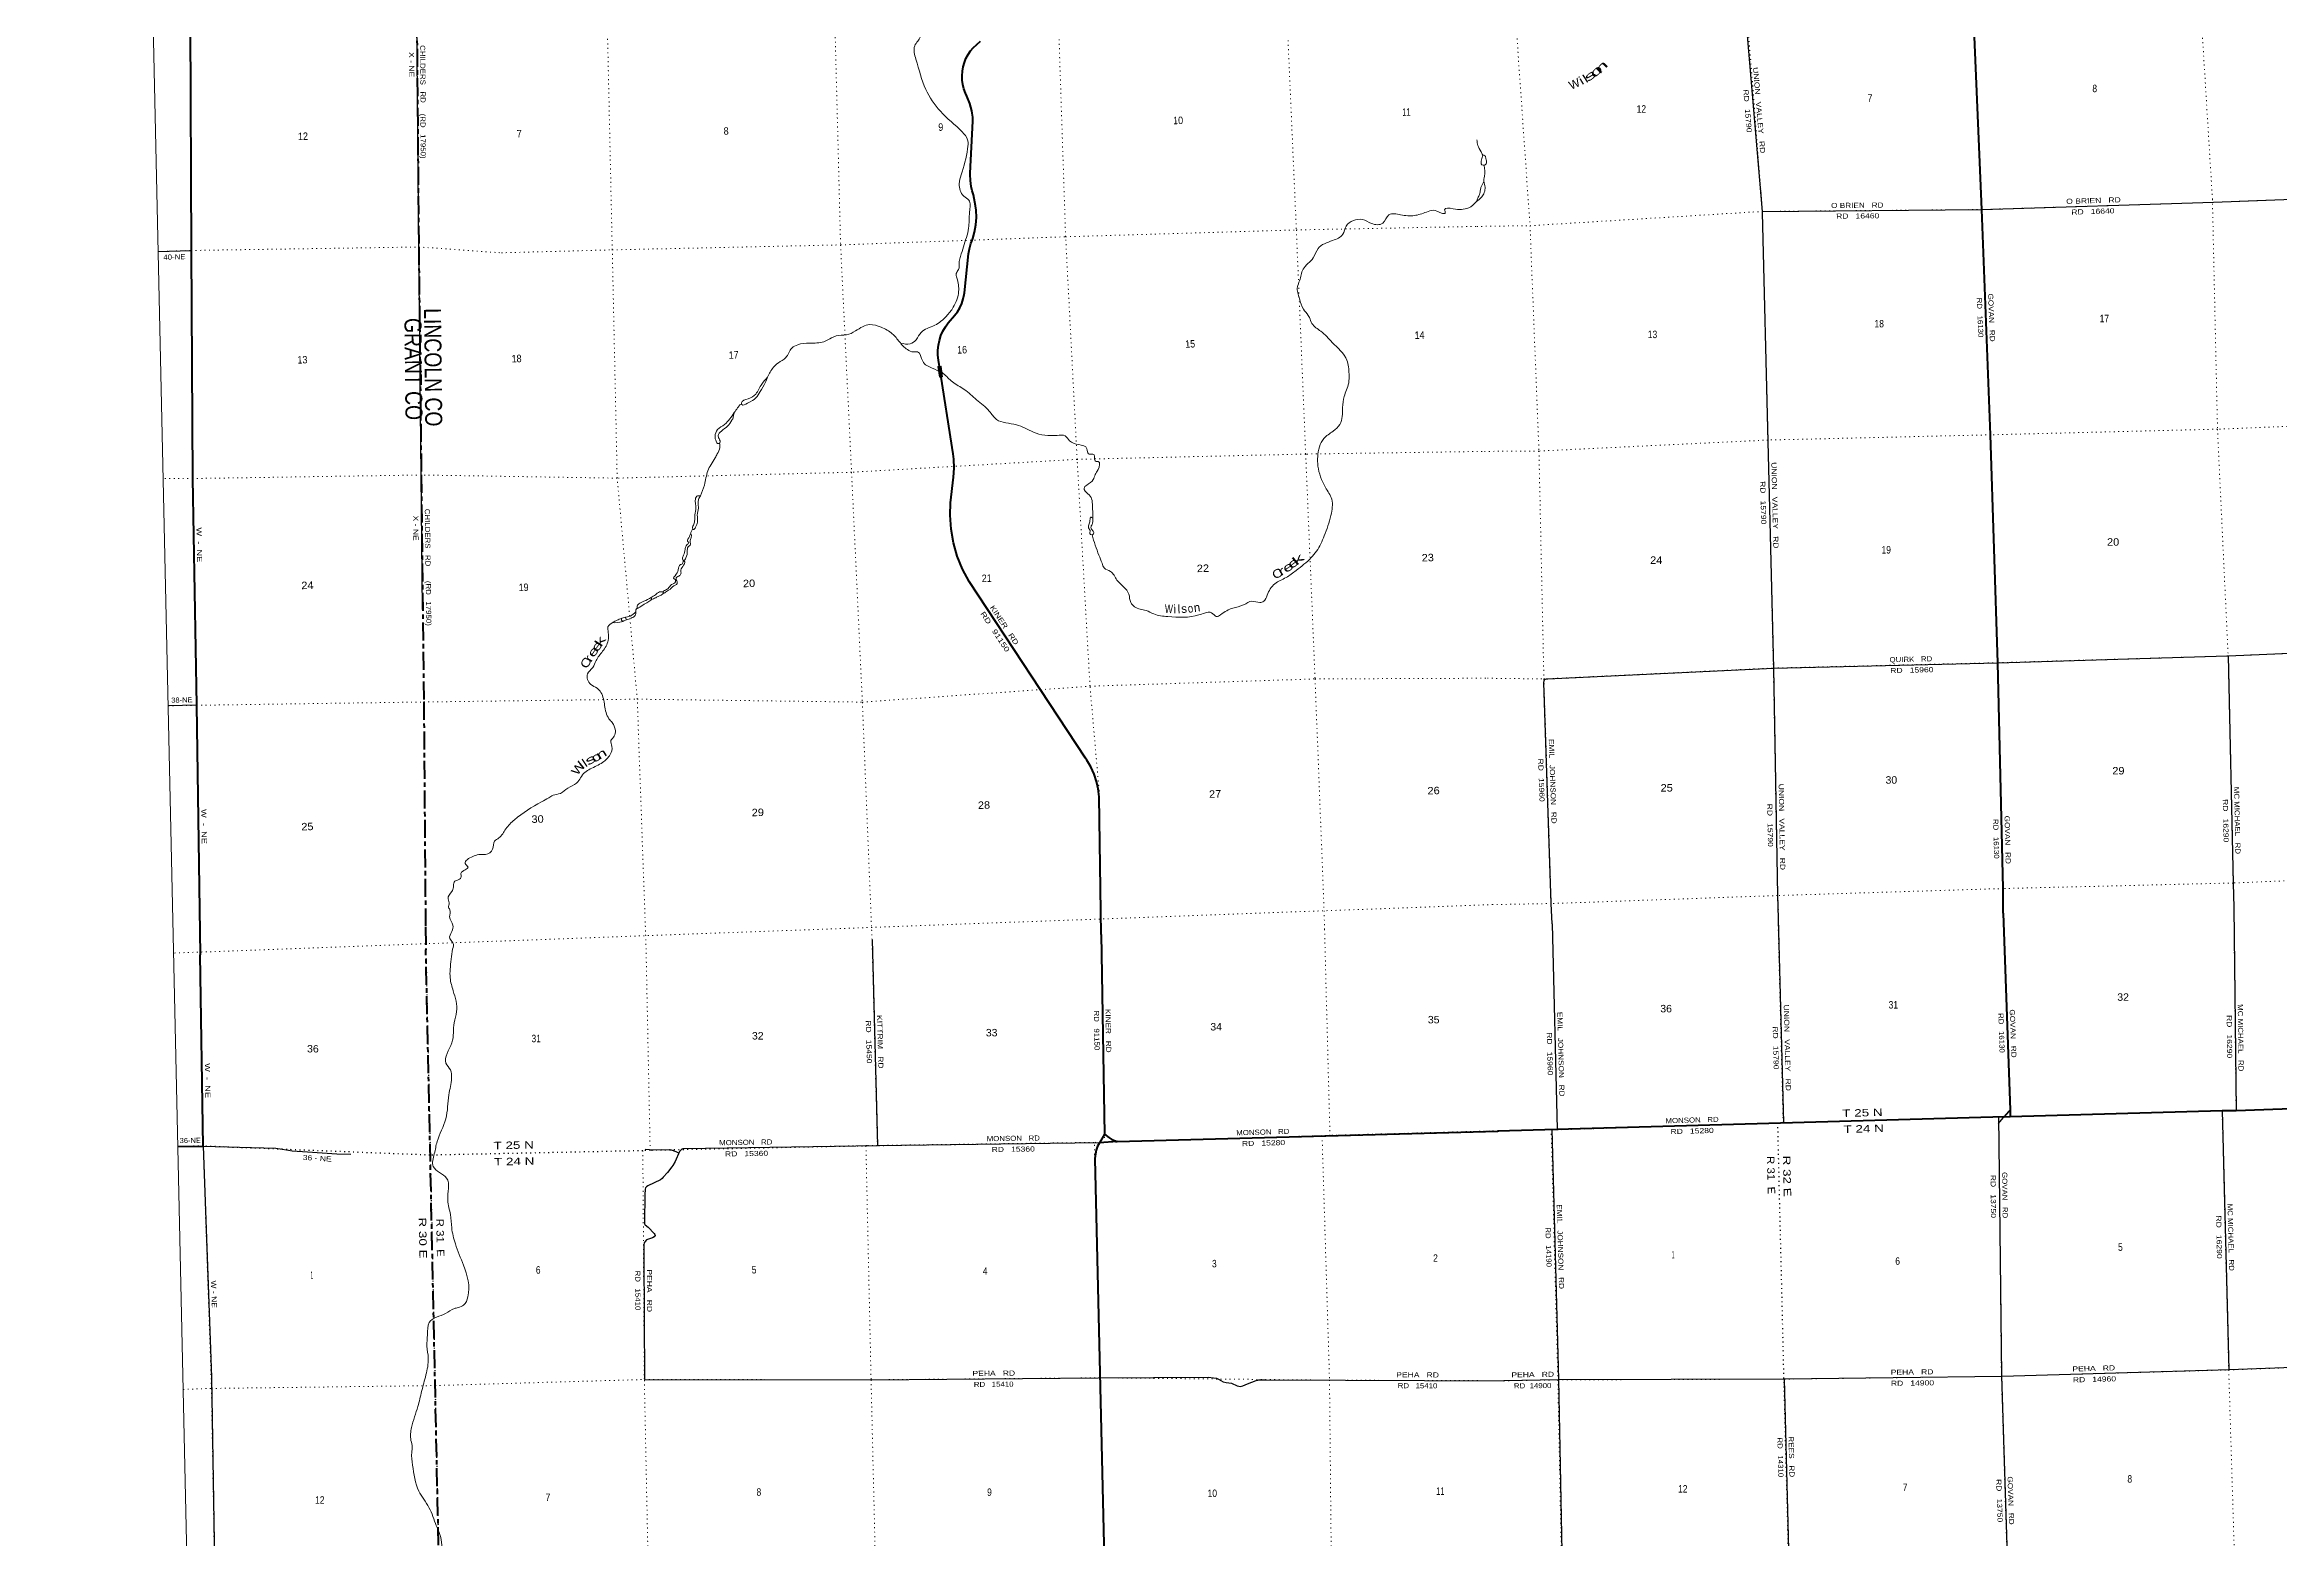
# Model space of a CAD drawing. Header units: feet. Extents: x 493183 to 745759, y 5472 to 195788.
# Drawn here: x 493183 to 545696, y 37631 to 72721 of the extents above; entities that cross this region are included whole.
import ezdxf
from ezdxf.enums import TextEntityAlignment as Align

# ---------------------------------------------------------------- set-up
doc = ezdxf.new("R2010")
doc.units = ezdxf.units.FT
doc.header["$LTSCALE"] = 70
doc.linetypes.add('DOTTED', pattern=[1.5, 0.3, -1.2])
doc.linetypes.add('LONG_DASH_SHORT_DASH', pattern=[9.9, 6, -1.2, 1.5, -1.2])
for name, color, linetype, lineweight in [('11', 7, 'LONG_DASH_SHORT_DASH', 60), ('26', 7, 'Continuous', 40), ('27', 7, 'Continuous', 13), ('29', 7, 'Continuous', 25), ('39', 7, 'Continuous', 13), ('4', 7, 'Continuous', 13), ('6', 7, 'DOTTED', 25), ('61', 7, 'Continuous', 13), ('7', 7, 'DOTTED', 13)]:
    doc.layers.add(name, color=color, linetype=linetype, lineweight=lineweight)
for name, color, linetype in [('12', 7, 'Continuous'), ('30', 7, 'Continuous'), ('41', 7, 'Continuous')]:
    doc.layers.add(name, color=color, linetype=linetype)

msp = doc.modelspace()

# ---------------------------------------------------------------- linework, layer by layer
at = {"layer": '11'}
msp.add_line((503118.37, 5602.23), (502140.47, 51460.36), dxfattribs=at)
msp.add_lwpolyline([(501542.02, 97343.89), (501594.68, 94763.9), (501679.51, 89412), (501752.8, 84041.6), (501858.63, 78754.6), (501927.11, 73317.79), (501973.53, 67968.75), (502032.28, 62612.03), (502092.32, 57279.55), (502132.82, 51992.86), (502140.47, 51460.36)], dxfattribs=at)
at = {"layer": '26'}
for p, q in [((514466.71, 61922.06), (514467.93, 61959.3)), ((496754.22, 57202.07), (496839.82, 51342.92)), ((518013.41, 51819.52), (518086.77, 47126.63)), ((539234.56, 47536.14), (527334.5, 47198.22)), ((539234.56, 47536.14), (539375.06, 47539.43)), ((539369.85, 47686.51), (539248.49, 47553.9)), ((518086.77, 47126.63), (517968.05, 46925.05)), ((518387.38, 46950.98), (517968.05, 46925.05)), ((518387.38, 46950.98), (527334.5, 47198.22))]:
    msp.add_line(p, q, dxfattribs=at)
for points in [[(496312.53, 89623.27), (496325.7, 89253.37), (496396.55, 83897.02), (496520.11, 78532.18), (496600, 73210.39), (496625.47, 67886.94), (496658.02, 62529.42), (496754.22, 57202.07)], [(539084.3, 58201.66), (539084.28, 58202.61), (538911.78, 63556.11), (538704, 68848.5), (538481.08, 74203.17)], [(514209.79, 65163.81), (514187.2, 65307.14), (514174.08, 65423.94), (514173.24, 65541.47), (514184.69, 65658.45), (514208.31, 65773.59), (514243.83, 65885.62), (514290.87, 65993.34), (514348.91, 66095.54), (514411.83, 66184.18), (514567.21, 66359.2), (514632.43, 66447.71), (514688.05, 66542.55), (514733.45, 66642.68), (514768.13, 66747.02), (514791.71, 66854.4), (514797.7, 66895.68), (514894.79, 67804.71), (514916.2, 67928.68), (514950.45, 68049.74), (514970.82, 68105.09), (514990.85, 68164.59), (515034.4, 68317.86), (515064.86, 68488.93), (515077.27, 68662.23), (515071.49, 68835.89), (515059.32, 68939.44), (515008.22, 69193.67), (514981.6, 69289.21), (514956.38, 69393.79), (514936.23, 69532.65), (514930.7, 69672.86), (514930.29, 69703.55), (514995.8, 70921.14), (514993.3, 71017.12), (514980.79, 71112.31), (514969.28, 71165.56), (514921.42, 71342.84), (514855.3, 71514.13), (514821.73, 71584.86), (514785.58, 71683.23), (514759.91, 71784.83), (514745, 71888.56), (514741.01, 71993.29), (514747.99, 72097.85), (514765.87, 72201.11), (514794.44, 72301.94), (514833.39, 72399.23), (514882.3, 72491.91), (514940.63, 72578.98), (514998.71, 72649.59), (515174.55, 72805)], [(514467.93, 61959.3), (514538.36, 62565.09), (514554.02, 62774.76), (514547.68, 62984.91), (514532.93, 63112.98), (514209.79, 65163.81)], [(518013.41, 51819.52), (517959.87, 55054.8), (517939.26, 55235.92), (517899.84, 55413.89), (517842.03, 55586.76), (517766.46, 55752.64), (517673.97, 55909.72), (517638, 55961.99), (514904.72, 60107.58), (514750.93, 60397.81), (514628.32, 60702.52), (514538.22, 61018.38), (514481.64, 61341.92), (514459.19, 61669.61), (514467.93, 61959.3)], [(539205.52, 52317.61), (539209.64, 52896.72), (539084.28, 58202.61)], [(539205.52, 52317.61), (539369.85, 47686.51), (539375.06, 47539.43)], [(496312.48, 46835.33), (496907.79, 46843.85), (496839.82, 51342.92)], [(539375.06, 47539.43), (544354.1, 47680.18), (544684.79, 47682.69), (549657.62, 47864.59)], [(517968.05, 46925.05), (517925.47, 46846.46), (517894.98, 46752.52), (517870.89, 46617.51), (517864.8, 46542.52), (518352.04, 25427.01), (518352, 25429.02), (518777.26, 14719.58), (518800.38, 9675.17)], [(518086.77, 47126.63), (518188.73, 47045.96), (518263.43, 46999.79), (518387.38, 46950.98)]]:
    msp.add_lwpolyline(points, dxfattribs=at)
at = {"layer": '29'}
for p, q in [((533542.63, 68803.57), (538704, 68848.5)), ((495851.03, 67862.72), (496625.47, 67886.94)), ((533807.33, 58077.05), (539084.28, 58202.61)), ((496754.22, 57202.07), (496084.57, 57190.52)), ((528605.5, 52066.56), (528729.16, 47239.86)), ((533923.13, 52191.86), (534043.63, 47395.6)), ((544627.09, 52447.96), (544680.25, 47682.79)), ((512625.35, 51696.36), (512751.52, 46853.38)), ((539099.48, 47374.91), (539248.49, 47553.9)), ((544351.34, 47678.91), (544507.08, 41586.8))]:
    msp.add_line(p, q, dxfattribs=at)
for points in [[(502064.57, 59453.94), (502032.28, 62612.03), (501973.53, 67968.75), (501929.06, 73319.86), (501921.49, 73724.09)], [(532929.61, 73949.55), (532926.74, 73953.01), (532936.9, 73932.86), (532947.07, 73897.74), (532984.3, 73716.8), (533065.54, 73556.77), (533131.87, 73444.91), (533162.34, 73308.24), (533542.63, 68803.57), (533542.63, 68803.32)], [(533542.63, 68803.57), (533542.39, 68778.4), (533677.8, 63390.93), (533807.34, 58076.64)], [(538704, 68848.5), (544151.82, 69022.8), (549515.79, 69229.06)], [(539084.28, 58202.61), (544470.74, 58360.09), (544493.73, 58360.67), (549781.08, 58589.3)], [(544493.73, 58360.67), (544611.49, 53026.41), (544627.09, 52447.96)], [(528605.39, 52066.56), (528586.86, 52543.56), (528414.97, 57739.44), (528416.77, 57774.63), (528426.09, 57796.39), (528439.31, 57808.01), (528454.64, 57815.23), (528477.19, 57821.55), (528506.95, 57826.06), (533807.33, 58077.05), (533804.16, 58077)], [(533807.34, 58076.64), (533903.09, 52732.33), (533923.13, 52191.86)], [(539097.82, 47549.4), (539164.41, 41451.08), (539330.32, 36205.76), (539520.17, 30933.78), (539684.89, 25646.95), (539872.34, 20340.83), (534588.53, 20200.96), (529238.81, 20165.22), (527965.33, 20226.28)], [(496907.79, 46843.85), (497100.22, 41417.2), (497186.29, 36094.48), (497314.56, 30770.45)], [(496907.79, 46843.85), (498613.07, 46794.38), (498718.71, 46784.77), (498910.35, 46747.45), (498998.51, 46736.67), (499362.54, 46711.57), (500050.95, 46663.64), (500379.41, 46656.08)], [(517968.05, 46925.05), (512745.51, 46853.3), (508212.62, 46781.69), (508175.49, 46777.65), (508157.6, 46774.29), (508133.02, 46753.04), (508103.53, 46719.22), (507997.43, 46487.4), (507943.01, 46389.56), (507922.89, 46358.24), (507815.72, 46225.98), (507717.24, 46114.43), (507692.65, 46087.59), (507652.43, 46055.64), (507356.37, 45915.18), (507321.57, 45890.74), (507301.15, 45865.79), (507292.51, 45832.59), (507283.97, 45704.14), (507274.63, 45062), (507276.86, 45021.74), (507286.28, 45006.38), (507296.98, 44992.66), (507367.65, 44937.26), (507507.11, 44793.58), (507522.76, 44768.97), (507525.33, 44744.47), (507502.64, 44715.29), (507464.13, 44692.95), (507324.82, 44640.02), (507292.51, 44607.92), (507272.39, 44572.13), (507261.22, 44529.63), (507259.32, 44491.62), (507263.09, 44277.91), (507274.56, 41361.87), (512604.3, 41353.05), (517937.05, 41400.75), (520535.46, 41415.3), (520653.62, 41403.65), (520718.45, 41390.23), (520768.63, 41373.12), (520876.03, 41304.47), (520944.23, 41289.57), (521068.89, 41275.68), (521203.54, 41211.28), (521246.5, 41202.24), (521286.25, 41200.1), (521342.13, 41211.28), (521451.92, 41256.36), (521652.86, 41336.62), (521695.33, 41349.97), (521713.21, 41352.2), (521886.96, 41354.96), (527471.69, 41332.57)], [(508086.08, 46681.09), (508023.57, 46711.06), (507909.57, 46746.85), (507866.15, 46750.71), (507668.07, 46754.32), (507500.49, 46753.56), (507290.34, 46765.87)], [(528599.15, 47236.15), (528755.9, 41359.53), (528858.63, 36099.64), (529018.97, 30745.15), (529113.72, 25555.5), (529240.06, 20182.76), (529377.36, 14863.42), (529508.13, 9562.12), (529572.93, 6207.04)], [(558494.57, 42026.96), (555167.4, 41931.27), (549833.63, 41781.55), (544522.59, 41586.36), (539179.45, 41434.79), (534063.66, 41369.6), (528749.01, 41352.02), (527471.69, 41332.57)], [(534056.64, 41369.41), (534193.31, 36137.92), (534325.7, 30844.11)]]:
    msp.add_lwpolyline(points, dxfattribs=at)
at = {"layer": '39'}
msp.add_arc((507171.88, 59420.87), 97.11, 136.82291, 193.70072, dxfattribs=at)
for points in [[(513301.78, 65709.54), (513519.92, 65695.77), (513660.3, 65790.79), (513776.19, 65961.7), (514097.99, 66128.78), (514371.91, 66344.83), (514533.13, 66551.4), (514661.15, 66922.34), (514621.25, 67241.79), (514605.93, 67348.22), (514657.68, 67438.53), (514676.21, 67626.65), (514706.83, 67748.58), (514772.71, 67972.43), (514894.75, 68407.72), (514917.34, 68795.62), (514898.99, 69069.34), (514781.06, 69166.6), (514675.49, 69455.82), (514721.75, 69660.92), (514872.59, 70278.59), (514872.43, 70484.29), (514743.64, 70673.99), (514230.74, 71156.54), (513890.35, 71672.57), (513657.18, 72379.42), (513627.53, 72693.13), (513700.72, 72808.29), (513802.14, 72990.87), (513935.7, 73245), (514192.27, 73434.3), (514435.92, 73383.22), (514587.55, 73172.04), (514720.33, 73051.03), (514950.6, 72975.34), (515058.95, 72928.21), (515150.64, 72965.28), (515420.89, 73169.12), (515679.12, 73437.13), (515778.49, 73821.31), (515695.71, 74157.61), (515477.25, 74376.85), (515113.92, 74716.72), (515022.1, 75018.46), (515043.05, 75216.62), (515098.78, 75521.25), (515072.77, 75703.29), (514933.26, 76157.25), (514737.71, 76419.53), (514715.88, 76675), (514679.77, 77002.63), (514556.72, 77269.14), (514224.56, 77712.81), (514166.14, 77910.7), (514202.19, 78052.96), (514149.64, 78323.63), (514063.99, 78688.08), (513731.52, 79075.27), (513515.38, 79284.5), (513392.71, 79605.47), (513369.29, 79846.77), (513610.73, 80203), (513813.94, 80556.06), (513793.33, 80837.78)], [(526839.9, 70483.95), (526859.42, 70356.99), (526938.48, 70207.01), (526975.95, 70126.51)], [(526976.07, 70126.95), (526945.65, 70015.47), (526957.61, 69900.68), (527018.27, 69889.6), (527061.8, 69938.76), (527051.99, 70045.52), (527028.73, 70111.7), (526975.95, 70126.51)], [(527011.43, 69885.78), (527018.73, 69630.15), (527005.59, 69558.58), (526999.86, 69508.87)], [(526822.61, 69032.99), (526955.85, 69148.13), (527012.7, 69245.93), (527030.77, 69373.34), (527000.16, 69511.47)], [(527000.31, 69510.01), (526922.88, 69315.02), (526902.5, 69205.73), (526858.88, 69116.7), (526832.05, 69041.15)], [(517795.48, 61203.28), (517957.1, 60728.2), (518031.47, 60536.85), (518083.19, 60427.5), (518230.88, 60347.29), (518378.24, 60144.04), (518660.57, 59813.8), (518704.95, 59613.47), (518925.43, 59460.85), (519065.67, 59426.79), (519245.61, 59347.56), (519574.28, 59286.96), (520305.55, 59323.29), (520439.32, 59369.71), (520606.56, 59376.8), (520716.19, 59287.36), (520817.78, 59330.79), (521103.6, 59486.69), (521357.65, 59558.95), (521552.69, 59647.56), (521739.23, 59616.93), (521831.16, 59645.94), (521909.67, 59785.46), (522091.12, 60057.19), (522355.07, 60202.34), (522592.09, 60370.89), (522946.22, 60670.04), (523070.73, 60823.06), (523253.65, 61179.54), (523408.5, 61664.23), (523427.24, 62045.96), (523279.71, 62321.81), (523105.21, 62822.71), (523098.46, 63046.37), (523241.14, 63466.15), (523459.78, 63642.2), (523622.4, 63802.43), (523683.11, 64197.54), (523719.73, 64454.78), (523827.09, 64774.67), (523834.88, 64984.65), (523784.78, 65307.83), (523439.18, 65728.91), (523173.08, 65989.06), (522963.78, 66172.27), (522903.08, 66311.6), (522875.3, 66363.19), (522764.09, 66505.02), (522669.69, 66758.28), (522621.05, 67033.09), (522673.23, 67175.85), (522753.9, 67444.51), (522991.97, 67711.91), (523106.34, 67933.19), (523449.71, 68121.1), (523687.39, 68267.48), (523768.35, 68459.51), (524149.1, 68612.25), (524359.63, 68521.84), (524627.78, 68527.97), (524773.24, 68721.97), (525047.5, 68726.27), (525368.84, 68707.8), (525654.9, 68789.09), (525813.04, 68830.2), (526006.66, 68765.49), (526095.54, 68762.14), (526080.95, 68844.39), (526280.02, 68866.57), (526478.16, 68852.42), (526646.63, 68885.77), (526822.61, 69032.99)], [(510170.23, 64912.33), (510306.53, 65142.35), (510424.31, 65250.8), (510598.29, 65369.03), (510740.76, 65595.2), (510879.67, 65672.02), (511154.91, 65710.63), (511494.89, 65743.15), (511675.71, 65835.36), (511897.75, 65898.58), (512024.67, 65904.45), (512237.68, 65999.66), (512574.26, 66145.01), (512836.35, 66084.4), (513101.24, 65931.11), (513270.47, 65738.61), (513457.53, 65556.73), (513598.38, 65502.53), (513697.15, 65505.53), (513816.78, 65285.3), (514039.64, 65120.65), (514270.92, 65019.81)], [(510170.23, 64912.33), (510035.95, 64748.93), (509891.76, 64512.62), (509713.57, 64400.32), (509559.09, 64304.88), (509564.15, 64270.74), (509702.44, 64301.16), (509896.52, 64422.02), (509998.91, 64572.35), (510115.72, 64779.59), (510170.23, 64912.33)], [(514270.91, 65019.81), (514297.51, 64999.41), (514515.42, 64798.31), (514793.07, 64623.22), (515080.92, 64377.86), (515381.52, 64110.69), (515550.75, 63918.19), (516016.54, 63793.19), (516419.29, 63617.87), (516972.31, 63543.92), (517162.33, 63531.54), (517266.64, 63417.74), (517481.27, 63325.44), (517675.92, 63226.48), (517709.68, 63110.53), (517784.51, 63104.74), (517841.56, 63086.31), (517868.04, 62943.92), (517921.06, 62925.36), (517943.23, 62926.04), (517936.73, 62740.3), (517869.71, 62621.29), (517824.86, 62502.96), (517669.39, 62373.2), (517607.02, 62300.71), (517697.64, 62172.38), (517785.95, 62054.06), (517803.4, 61877.11), (517814.12, 61722.15), (517813.92, 61595.09)], [(509388.33, 64079.86), (509279.89, 63929.34), (509160.76, 63798.67), (508996.93, 63678.74), (508935.15, 63519.55), (508962.87, 63403.42), (509006.9, 63348.29), (509050.76, 63365.76), (509029.52, 63467.97), (509011.26, 63538), (509084.82, 63641.07), (509228.5, 63760.39), (509331.26, 63898.64), (509365.35, 63972.28), (509379.35, 64043.29), (509388.33, 64079.86)], [(509388.33, 64079.86), (509465.8, 64187.09), (509522.19, 64257.37), (509555.43, 64276.99)], [(508594, 62121.66), (508685.23, 62374.51), (508767.92, 62709.79), (508842.16, 62857.25), (508940.34, 63013.51), (508989.95, 63107.78), (509048.06, 63254.76), (509043.43, 63352.71)], [(508594, 62121.66), (508509.59, 62111.03), (508470.24, 62011.02), (508473.96, 61954.66), (508485.42, 61842.07), (508462.19, 61675.99), (508454.53, 61528.53), (508427.09, 61434.93), (508406.38, 61385.9), (508436.36, 61328.32), (508474.92, 61387.98), (508523.92, 61502.41), (508518.81, 61671.66), (508544.18, 61833.77), (508538.34, 61960.65), (508550.07, 62039.66), (508594, 62121.66)], [(517813.92, 61595.09), (517762.68, 61621.76), (517750.09, 61570.96), (517725.15, 61461.3), (517715.86, 61368.25), (517752.43, 61292.72), (517744.06, 61236), (517787.42, 61203.03), (517834.58, 61244.8), (517808.51, 61306.53), (517770.1, 61375.95), (517796.01, 61453.37), (517815.99, 61526.58), (517813.92, 61595.09)], [(508360.67, 61229.22), (508299.88, 61104.35), (508289.3, 61053.61), (508316.42, 61024.18), (508273.66, 60970.45), (508232.59, 60860.3), (508196.17, 60730.12), (508172.64, 60640.67), (508195.91, 60605.07), (508252.6, 60665.28), (508282.43, 60813.41), (508307.37, 60923.07), (508360.21, 60977.11), (508350.5, 61031.27), (508366.03, 61118.46), (508379.91, 61193.5), (508360.67, 61229.22)], [(508415.72, 61355.55), (508380.84, 61296.39), (508369.72, 61263.78), (508360.67, 61229.22)], [(508195.91, 60605.07), (508152.22, 60515.01), (508122.23, 60506.03), (508069.32, 60387.45), (507996.92, 60246.09), (507960.38, 60186.5), (507995.5, 60159.33), (508003.37, 60099.07), (507914.49, 60035.87), (507832.45, 59946.65), (507749.25, 59895.72), (507715.71, 59870.5), (507724.68, 59840.52), (507794.2, 59876.92), (507879.47, 59925.9), (507934.09, 59988.06), (508046.8, 60064.09), (508026.16, 60146.15), (508019.02, 60182.23), (508081.88, 60238.59), (508132.77, 60290.56), (508134.31, 60373.29), (508197.36, 60490.16), (508225.16, 60571.68), (508195.91, 60605.07)], [(507433.43, 59730.84), (507534.29, 59798.44), (507629.09, 59865.85), (507713.14, 59868.36)], [(507077.53, 59397.87), (506944.11, 59298.5), (506807.89, 59266.13), (506682.06, 59223.99), (506578.58, 59176.48), (506536.86, 59155.04), (506700.25, 59155.97), (506818.15, 59193.84), (506963.77, 59248.68), (507058.64, 59314.08), (507077.53, 59397.87)], [(507433.43, 59730.84), (507266.48, 59647.11), (507143.34, 59582.87), (507103.13, 59511.06), (507103.86, 59486.88), (507197.39, 59530.06), (507330.19, 59608.71), (507425.12, 59672.1), (507438.74, 59688.65), (507433.43, 59730.84)], [(507435.39, 59682.61), (507542.4, 59730.11), (507615.89, 59768.65), (507681.68, 59794.85), (507721.34, 59839.64)], [(502770.08, 51474.07), (502777.54, 51621.2), (502701.81, 51723.77), (502751.44, 51884.6), (502775.09, 52036.57), (502698.65, 52229.87), (502705.7, 52397.48), (502671.01, 52477.09), (502689.53, 52532.11), (502661.57, 52656.3), (502749.18, 52828.37), (502788.47, 52930.4), (502805.04, 53049.89), (502914.26, 53107.66), (502970.83, 53171.9), (502964.37, 53252.37), (503064.74, 53336.09), (503131.51, 53396.61), (503066.35, 53483.36), (503108.02, 53573.37), (503244.97, 53648.11), (503382.84, 53692.64), (503540.12, 53695.4), (503709.89, 53819.55), (503756.58, 54010.54), (503855.24, 54084.12), (504018.29, 54296.8), (504223.68, 54510.77), (504858.55, 54933.41), (505027.27, 55025.25), (505130.33, 55086.87), (505302.46, 55132.44), (505476.25, 55256.7), (505680.53, 55373.83), (505874.68, 55625.77), (506003.39, 55706.32), (506293.3, 55860.34), (506469.3, 56045.17), (506512.08, 56232.02), (506489.69, 56372.51), (506569.23, 56477.78), (506593.44, 56611.62), (506519.31, 56794.91), (506443.95, 56885.39), (506341.68, 57198.91), (506253.83, 57502.79), (506164.05, 57602.92), (506018.2, 57689.24), (505940.05, 57938.96), (506060.71, 58085.81), (506140.44, 58251.59), (506295.25, 58470.07), (506424.78, 58724.08), (506427.19, 58911.72), (506419.08, 59046.59), (506535.33, 59148.2)], [(506745.4, 59246.35), (506739.29, 59199.51), (506770.01, 59178.38)], [(506847.95, 59204.16), (506849.36, 59229.07), (506820.41, 59268.61)], [(502770.08, 51474.07), (502711.23, 50998.42), (502712.03, 50796.86), (502782.38, 50493.44), (502863.33, 50004.72), (502804.84, 49743.9), (502751.29, 49271.49), (502613.66, 48793.92), (502716.02, 48638.08), (502744.82, 48440.93), (502682.11, 48051.04), (502607.82, 47485.63), (502404.82, 46952.74), (502338.7, 46663.6), (502314.78, 46366.96), (502461.02, 46225.83), (502627.2, 46093.03), (502654.47, 45573.35), (502717.28, 45235.56), (502747.65, 44925.55), (502833.04, 44549.77), (503024.35, 44050.45), (503128.92, 43304.04), (503027.4, 43111.17), (502897.98, 43050.96), (502810.1, 43029.61), (502605.28, 42915.96), (502221.48, 42703.13), (502177.43, 42412.27), (502165.08, 42148.04), (502197.14, 41860.23), (502140.47, 41468.41), (502041.64, 41082.07), (501952.35, 40730.12), (501804.92, 40236.28), (501791.12, 39931.72), (501821.36, 39774.9), (501809.05, 39651.78), (501829.28, 39349.69), (501976.06, 38738.91), (502211.85, 38355.09), (502386.1, 37930.12), (502510.83, 37537.76), (502463.08, 37294.2), (502337.44, 37250.16), (502151.38, 37084.36), (502100.91, 36966.77), (502123.15, 36664.71), (502114.29, 36293.7), (502160.75, 36122.99), (502081.57, 35765.14), (501895.26, 35040.98), (501749.43, 34863.63), (501743.12, 34597.47), (501617.01, 34299.45), (501534.4, 34187.46), (501303.61, 34067.42), (501123.3, 33776.72), (500698.29, 33212.6), (500426.91, 32842.05), (500281.27, 32507.48), (500291.32, 32217.35), (500212.07, 32151.77), (500059.7, 32012.64), (499864.96, 31606.85), (499757.54, 31117.58), (499741.33, 30698.09), (499580.59, 30296.8), (499443.22, 29944.2), (499418.09, 29734.22), (499298.5, 29543.12), (499051.26, 29309.97), (498982.4, 28930.08), (498974.95, 28601.42), (498966.21, 28365.46), (498742.65, 28013.71), (498581.56, 27781.73), (498450.59, 27400.99), (498395.86, 27013.23), (498427.79, 26447.25), (498540.12, 26007.33), (498653.23, 25799.23), (498858.26, 25610.52), (499156.2, 25368.65), (499274.23, 25239.23), (499573.02, 25225.14), (499879.11, 25261.55), (500137.62, 25406.16), (500365.88, 25419.34), (500458.57, 25239.18), (500372.98, 24909.46)]]:
    msp.add_spline(points, degree=3, dxfattribs=at)
at = {"layer": '4'}
msp.add_lwpolyline([(493183.04, 189004.41), (524001.53, 189703.99), (554819.03, 190445.97), (585635.48, 191230.33), (616450.81, 192057.09), (647264.99, 192926.23), (678077.93, 193837.75), (708889.59, 194791.66), (739699.91, 195787.95), (745759.19, 12310.89), (714696.49, 11306.43), (683632.43, 10344.71), (652567.07, 9425.72), (621500.49, 8549.46), (590432.73, 7715.93), (559363.85, 6925.15), (528293.91, 6177.1), (497222.97, 5471.78)], close=True, dxfattribs=at)
at = {"layer": '6'}
msp.add_line((534043.63, 47395.6), (533923.13, 52191.86), dxfattribs=at)
for points in [[(532311.88, 98050.95), (532247.74, 95511.34), (532318.36, 90224.7), (532806.5, 84920.92), (532941.35, 79528.44), (533141.6, 73957.52), (533542.5, 68805.24)], [(533542.64, 68803.35), (533677.11, 63433.28), (533807.28, 58079.05)], [(533807.36, 58075.14), (533903.09, 52732.33), (533923.13, 52191.86)], [(502140.47, 51460.36), (502244.56, 46622.22), (502356.21, 41221.96), (502469.08, 35909.37), (502583.71, 30611.18), (502697.76, 25304.6), (502816.6, 19998.02), (502926.72, 14680.08), (503040.49, 9251.51), (503118.37, 5602.23)], [(527334.5, 47198.22), (528585.37, 47237.41), (528728.7, 47235.95), (533910.52, 47391.2), (534043.63, 47395.6), (539100.71, 47532.5), (539375.06, 47539.43), (544351.34, 47678.91), (544680.25, 47682.79), (549657.62, 47864.59), (550008.38, 47884.97), (555027.78, 48136.6), (555379.26, 48162.45), (558340.64, 48242.74)], [(534907.38, 6332.74), (534844.12, 9495.06), (534728.09, 14880.9), (534591.31, 20199.91), (534460.28, 25533.12), (534325.7, 30844.11), (534193.31, 36137.92), (534056.14, 41390.9), (533910.52, 47391.2)], [(527334.5, 47198.22), (523391.85, 47090.57), (523197.36, 47083.36), (518096.18, 46933.22), (517840.46, 46924.81), (512751.52, 46853.38), (512504.13, 46849.98), (507413.57, 46744.59), (507239.35, 46736.17), (502234.96, 46631.83), (496907.79, 46843.85), (496312.48, 46835.33)]]:
    msp.add_lwpolyline(points, dxfattribs=at)
at = {"layer": '61'}
for p, q in [((514246.92, 65168.75), (514284.7, 64921.62)), ((514284.7, 64921.62), (514210.56, 64910.29))]:
    msp.add_line(p, q, dxfattribs=at)
msp.add_lwpolyline([(514210.56, 64910.29), (514172.78, 65157.42), (514246.92, 65168.75)], dxfattribs=at)
msp.add_lwpolyline([(514217.25, 64919.4), (514181.89, 65150.72), (514240.22, 65159.63), (514275.58, 64928.31)], close=True, dxfattribs=at)
at = {"layer": '7'}
for p, q in [((527210.03, 52519.79), (496212.41, 51380.92)), ((528614.67, 52069.95), (528728.7, 47235.95)), ((539375.06, 47539.43), (539205.52, 52317.61)), ((544627.09, 52447.96), (544680.25, 47682.79)), ((507411.56, 46744.55), (507313.29, 51576.19)), ((512625.35, 51696.36), (512751.52, 46853.38)), ((518090.18, 46933.04), (518013.41, 51819.52)), ((523259.49, 51940.69), (523386.49, 47090.41))]:
    msp.add_line(p, q, dxfattribs=at)
for points in [[(543019.82, 98306.87), (543122.21, 95511.66), (543224.6, 90499.94), (543308.33, 87854.41), (543256.05, 85144.05), (543510.74, 79818.16), (543790.53, 74559.27), (544124.13, 69091.08), (544243.03, 63688.64), (544493.73, 58360.67), (544611.49, 53026.41), (544629.35, 52448.01)], [(518009.99, 51819.44), (517960.37, 55204.42), (517747.35, 57650.32), (517445.31, 62979.48), (517174.52, 68208.76), (516998.3, 73513.51), (517039.81, 79091.08), (516523.26, 84508.52), (516326.25, 89875.44), (516335.82, 95266.23), (516332.1, 97678.51)], [(526993.17, 97925.72), (526972.97, 95375.73), (526990.21, 90025.65), (527494.54, 84718.1), (527624.26, 79392.12), (527717.92, 73807.28), (528087.7, 68469.22), (528297.53, 63174.85), (528413.6, 57820.39), (528586.86, 52543.56), (528605.5, 52066.56)], [(538703.94, 68850.03), (538481.08, 74203.17), (538089.07, 79667.96), (537894.37, 85023.11), (537773.3, 90312.92), (537672.49, 95597.03), (537578.01, 98176.15)], [(496180.91, 97225.04), (496241.96, 94569), (496325.7, 89253.37), (496397.08, 83971.37), (496520.11, 78532.18), (496600, 73210.39), (496625.47, 67886.94), (496658.02, 62529.42), (496754.22, 57202.07), (496843.97, 51343.02)], [(506931.01, 59294.45), (506636.52, 62538.14), (506521.09, 67901.21), (506402.66, 73296.46), (506298.79, 78811.13), (506106.09, 84194.04), (505840.78, 89709.86), (505772.62, 95044.11), (505735.37, 97437.79)], [(511498.78, 83045.99), (511719.73, 78951.63), (511748.13, 73422.28), (511886.25, 68017.83), (512144.25, 62677.25), (512398.03, 57276.03), (512625.35, 51696.36)], [(521951.03, 82340.11), (522144.53, 79213.91), (522364.51, 73662.43), (522596.86, 68369.47), (522816.27, 63104.34), (523036.23, 57821.09), (523249.02, 52374.26), (523259.49, 51940.69)], [(526837.4, 68451.95), (528087.7, 68469.22), (533542.63, 68803.57), (538704, 68848.5), (544121.34, 69016.78), (549515.79, 69229.06), (554681.18, 69397.12), (557817.4, 69541)], [(539205.08, 52317.6), (539209.64, 52896.72), (539084.28, 58202.61), (538911.78, 63556.11), (538704.19, 68843.66)], [(495851.03, 67862.72), (496625.47, 67886.94), (501973.53, 67968.75), (503918.52, 67832.22), (506521.09, 67901.21), (511886.25, 68017.83), (517174.52, 68208.76), (522596.86, 68369.47), (526837.4, 68451.95)], [(557948.37, 64252.36), (554743.67, 64114.38), (549661.6, 63905.37), (544243.03, 63688.64), (538911.78, 63556.11), (533677.11, 63433.28), (528297.53, 63174.85), (526961.03, 63166.32)], [(526961.03, 63166.32), (522816.27, 63104.34), (517445.31, 62979.48), (512144.25, 62677.25), (506636.52, 62538.14), (502032.28, 62612.03), (496658.02, 62529.42), (495967.22, 62527.2)], [(507313.29, 51576.19), (507107.97, 57345.22), (506936.15, 59237.78)], [(539089.4, 58202.76), (544493.73, 58360.67), (549781.08, 58589.3), (554830.58, 58817.94), (558080.88, 58901.73)], [(496084.57, 57190.52), (496754.22, 57202.07), (502092.32, 57279.55), (507107.97, 57345.22), (512398.03, 57276.03), (517747.35, 57650.32), (523036.23, 57821.09), (527085.66, 57837.72)], [(527085.66, 57837.72), (528413.6, 57820.39), (533807.33, 58077.05), (539079.29, 58202.49)], [(558213.32, 53553.84), (555155.67, 53501.31), (549902.9, 53253.09), (544611.49, 53026.41), (539209.64, 52896.72), (533903.09, 52732.33), (528586.86, 52543.56), (527210.03, 52519.79)], [(496839.82, 51342.92), (496907.79, 46843.85), (497101.69, 41151.63), (497192.94, 35818.44), (497314.56, 30770.45), (497259.07, 25181.64), (497410.7, 19757.37), (497501.6, 14521.76), (497638.33, 9182.98), (497714.18, 5482.56)], [(540151.15, 6457.54), (540192.13, 9619.04), (539985.92, 14975.08), (539872.34, 20340.83), (539683.11, 25658.89), (539521.34, 30921.06), (539329.44, 36176.64), (539165.7, 41436.75), (539100.71, 47532.5)], [(544351.34, 47678.91), (544507.08, 41586.8), (544670.52, 36248.13), (544814.34, 31068.23), (545008.65, 25794.56), (545185.07, 20508.49), (545351.2, 15139.66), (545548.12, 9747.2), (545648.99, 6589.67)], [(512481.96, 46849.52), (512602.46, 41353.64), (512727.79, 36067.31), (512866.44, 30751.3), (512942.46, 25511.32), (513142.45, 20134.22), (513361.2, 14814.31), (513457.84, 9418.53), (513562.14, 5837.36)], [(518926.54, 5959.96), (518796.11, 9542.3), (518767.52, 14806.43), (518561.99, 20139.3), (518347.97, 25514.29), (518228.22, 30765.11), (518106.37, 36109.24), (517978.7, 41393.16), (517850.52, 46925.14)], [(523201.69, 47083.52), (523376.23, 41348.82), (523427.26, 36091.18), (523615.35, 30770.24), (523744.89, 25544.87), (523914.68, 20196.91), (524049.87, 14885.49), (524137.96, 9541.07), (524227.75, 6082.35)], [(528585.37, 47237.41), (528742.61, 41352.79), (528845.02, 36086.05), (529003.79, 30726.63), (529101.42, 25535.83), (529226.28, 20185.27), (529379.09, 14882.17), (529509.17, 9512.3), (529572.93, 6207.04)], [(508203.8, 5716.12), (508096.35, 9346.11), (508001.28, 14751.74), (507782.19, 20035.72), (507616.47, 25396.83), (507545.6, 30777.84), (507385.13, 35972.19), (507274.56, 41361.87), (507239.35, 46736.17)], [(527471.69, 41332.57), (528742.61, 41352.79), (534067.42, 41370.86), (539165.7, 41436.75), (544507.08, 41586.8), (549827.31, 41780.79), (555164.61, 41932.78), (558494.57, 42026.96)], [(496438.07, 41129.52), (497101.69, 41151.63), (502358.61, 41219.56), (507274.56, 41361.87), (512598.86, 41354.84), (517983.33, 41401.72), (523373.83, 41346.42), (527471.69, 41332.57)]]:
    msp.add_lwpolyline(points, dxfattribs=at)

# ---------------------------------------------------------------- texts
at = {"layer": '12', "width": 0.85}
for s, p in [('GRANT CO', (501635.69, 66299.2)), ('LINCOLN CO', (502096.58, 66529.31))]:
    msp.add_text(s, height=400, rotation=270.628, dxfattribs=at).set_placement(p)
at = {"layer": '27'}
for s, rotation, width, p in [('RD   16130', 272.248, 1.15, (538586.72, 66776)), ('GOVAN   RD', 272.248, 1.2, (538851.5, 66875.82)), ('W  -  NE', 271.035, 1.35, (496748.8, 61379.14)), ('RD   91150', 303.398, 1.35, (515166.01, 59354.55)), ('KINER   RD', 303.398, 1.25, (515389.69, 59499.19)), ('W  -  NE', 270.878, 1.35, (496861.61, 54762.09)), ('RD   16130', 271.353, 1.15, (538971.86, 54529.25)), ('GOVAN   RD', 271.353, 1.2, (539239.25, 54607.1)), ('RD   91150', 270.896, 1.15, (517839.51, 50029.12)), ('KINER   RD', 270.896, 1.2, (518110.8, 50067.96)), ('RD   16130', 271.885, 1.15, (539092.31, 49968.03)), ('GOVAN   RD', 272.032, 1.2, (539359.7, 50055.27)), ('W  -  NE', 270.866, 1.35, (496947.07, 48792.17)), ('MONSON   RD', 1.627, 1.15, (531271.87, 47380.06)), ('RD   15280', 1.71, 1.25, (531391.99, 47125.22)), ('36-NE', 0.82, 1.1, (496354.86, 46915.47)), ('RD   15280', 1.583, 1.25, (521319.96, 46843.04))]:
    msp.add_text(s, height=120, rotation=rotation, dxfattribs=dict(at, width=width)).set_placement(p)
at = {"layer": '27', "width": 1.15}
msp.add_text('MONSON   RD', height=120, rotation=1.583, dxfattribs=at).set_placement((521810.69, 47115.61), align=Align.CENTER)
at = {"layer": '30'}
for s, rotation, width, p in [('X - NE', 270.476, 1.25, (501744.43, 72548.23)), ('CHILDERS   RD', 270.476, 1.15, (502004.14, 72709.19)), ('UNION   VALLEY   RD', 274.826, 1.25, (533327.17, 72187.95)), ('RD   15790', 274.826, 1.25, (533098.23, 71665.07)), ('(RD   17950)', 270.476, 1.15, (502010.77, 71100.6)), ('O BRIEN   RD', 0.499, 1.2, (535163.69, 68883.73)), ('O BRIEN   RD', 1.779, 1.25, (540690.14, 68980.23)), ('RD   16640', 1.833, 1.25, (540810.25, 68727.96)), ('RD   16460', 0.499, 1.25, (535282.31, 68633.72)), ('40-NE', 1.791, 1.15, (495972.72, 67667.63)), ('UNION   VALLEY   RD', 271.396, 1.25, (533759.49, 62912.15)), ('RD   15790', 271.396, 1.25, (533496.73, 62465.78)), ('X - NE', 270.586, 1.25, (501842.26, 61658.7)), ('CHILDERS   RD', 270.645, 1.15, (502115.6, 61817.96)), ('(RD   17950)', 270.586, 1.15, (502137.89, 60123.66)), ('QUIRK   RD', 1.363, 1.15, (536536.66, 58212.01)), ('RD   15960', 1.363, 1.25, (536555.45, 57956.34)), ('38-NE', 0.988, 1.1, (496157.69, 57262.21)), ('EMIL   JOHNSON   RD', 271.895, 1.2, (528529.06, 56407.9)), ('RD   15960', 271.895, 1.25, (528278.51, 55947.74)), ('UNION   VALLEY   RD', 271.026, 1.25, (533930.67, 55358.33)), ('MC MICHAEL   RD', 271.265, 1.15, (544631.65, 55284.75)), ('RD   15790', 271.026, 1.25, (533662.3, 54889.12)), ('RD   16290', 271.265, 1.25, (544366.52, 54995.63)), ('KITTRIM   RD', 271.492, 1.25, (512741.56, 49923.64)), ('EMIL   JOHNSON   RD', 271.468, 1.2, (528728.52, 49998.12)), ('UNION   VALLEY   RD', 271.439, 1.25, (534050.03, 50169.19)), ('MC MICHAEL   RD', 270.639, 1.15, (544719.9, 50178.71)), ('MONSON   RD', 0.905, 1.15, (509033.94, 46864.67)), ('MONSON   RD', 0.787, 1.15, (515319.96, 46959.7)), ('GOVAN   RD', 270.626, 1.15, (539182.18, 46234.99)), ('EMIL   JOHNSON   RD', 271.528, 1.2, (528716.11, 45476.65)), ('MC MICHAEL   RD', 271.464, 1.15, (544477.28, 45491.44)), ('PEHA   RD', 270.225, 1.25, (507334.38, 43949.82)), ('PEHA   RD', 0.512, 1.25, (514985.75, 41444.35)), ('PEHA   RD', 359.77, 1.25, (524944.3, 41412.7)), ('PEHA   RD', 0.872, 1.25, (527650.79, 41410.44)), ('PEHA   RD', 0.73, 1.25, (536564.86, 41471.48)), ('PEHA   RD', 1.625, 1.25, (540835.49, 41549.22)), ('REES   RD', 271.496, 1.2, (534161.74, 40026.75)), ('GOVAN   RD', 271.812, 1.2, (539309.33, 39083.58))]:
    msp.add_text(s, height=120, rotation=rotation, dxfattribs=dict(at, width=width)).set_placement(p)
for s, rotation, width, p in [('RD   16290', 270.522, 1.25, (544464.93, 49417.2)), ('RD   15450', 271.5, 1.25, (512491.62, 49291.5)), ('RD   15960', 271.468, 1.25, (528493.74, 49011.29)), ('RD   15790', 271.403, 1.25, (533802.75, 49150.77)), ('RD   15360', 0.905, 1.25, (509677.88, 46608.96)), ('RD   15360', 0.787, 1.25, (515944.89, 46711.62)), ('36 - NE', 356.517, 1.25, (499584.18, 46499.69)), ('RD   13750', 270.546, 1.25, (538915.84, 45662.8)), ('RD   16290', 271.305, 1.25, (544221.03, 44706.89)), ('RD   14190', 271.724, 1.15, (528463.64, 44469.71)), ('W - NE', 272.031, 1.25, (497101.29, 43362.55)), ('RD   15410', 270.225, 1.15, (507063.04, 43453.29)), ('RD   15410', 0.512, 1.15, (515484.42, 41189.61)), ('RD   15410', 359.77, 1.15, (525444.44, 41156.83)), ('RD  14900', 0.598, 1.15, (528149.81, 41156.99)), ('RD   14900', 0.715, 1.25, (537076.51, 41218.98)), ('RD   14960', 1.523, 1.25, (541353.82, 41306.56)), ('RD   14310', 271.638, 1.15, (533912.66, 39531.69)), ('RD   13750', 271.902, 1.25, (539059.56, 38513.62))]:
    msp.add_text(s, height=120, rotation=rotation, dxfattribs=dict(at, width=width)).set_placement(p, align=Align.CENTER)
at = {"layer": '41'}
msp.add_text('W', height=200, rotation=23.742, dxfattribs=at).set_placement((529170.72, 71711.1), align=Align.CENTER)
for s, rotation, width, p in [('i', 30.766, 1.3, (529342.98, 71791.8)), ('l', 32.871, 1.35, (529443.46, 71836.68)), ('s', 38.852, 2.05, (529559.59, 71918.75)), ('o', 46.258, 2, (529708.95, 72030.52)), ('n', 45.855, 2.1, (529834.21, 72129.26))]:
    msp.add_text(s, height=200, rotation=rotation, dxfattribs=dict(at, width=width)).set_placement(p, align=Align.CENTER)
for s, rotation, width, p in [('C', 27.595, 1.25, (522089.08, 60153.19)), ('r', 28.576, 1.6, (522230.04, 60234.03)), ('e', 33.069, 1.6, (522351.59, 60303.13)), ('e', 36.656, 1.7, (522477.09, 60391.02)), ('k', 38.654, 2, (522593.18, 60471.23)), ('W', 356.933, 0.75, (519501.48, 59373.78)), ('o', 6.457, 0.85, (520055.42, 59373.78)), ('k', 57.613, 1.75, (506257.18, 58555.02)), ('C', 61.609, 1.3, (505927.9, 58042.93)), ('r', 64.077, 1.5, (506028.05, 58196.7)), ('e', 55.094, 1.65, (506080.58, 58304.66)), ('e', 54.411, 1.65, (506166.39, 58433.18)), ('W', 54.095, 1.25, (505702.11, 55537.33)), ('i', 39.285, 1.65, (505817.76, 55685.05)), ('l', 33.751, 1.35, (505894.01, 55741.05)), ('s', 31.791, 1.8, (505955.61, 55778.37)), ('o', 29.18, 1.45, (506094.32, 55847.18)), ('n', 31.171, 1.6, (506215.19, 55915.42))]:
    msp.add_text(s, height=200, rotation=rotation, dxfattribs=dict(at, width=width)).set_placement(p)
for s, rotation, p in [('i', 0.22, (519708.09, 59365.65)), ('l', 1.22, (519810.28, 59361.31)), ('s', 3.849, (519897.57, 59369.27)), ('n', 7.85, (520200.09, 59391.7))]:
    msp.add_text(s, height=200, rotation=rotation, dxfattribs=at).set_placement(p)
at = {"layer": '6'}
for s, rotation, width, p in [('T 25 N', 1.627, 1.35, (535428.18, 47528.09)), ('T 24 N', 1.627, 1.35, (535456.79, 47152)), ('R 31  E', 271.39, 1.15, (533654.39, 46610.36)), ('R 32 E', 271.39, 1.35, (534029.28, 46619.46))]:
    msp.add_text(s, height=175, rotation=rotation, dxfattribs=dict(at, width=width)).set_placement(p)
for s, rotation, width, p in [('T 25 N', 1.194, 1.35, (504205.72, 46779.75)), ('T 24 N', 1.194, 1.35, (504218.18, 46398.21)), ('R 30 E', 271.222, 1.35, (501981.98, 44684.36)), ('R 31  E', 271.222, 1.15, (502391.57, 44690.74))]:
    msp.add_text(s, height=175, rotation=rotation, dxfattribs=dict(at, width=width)).set_placement(p, align=Align.CENTER)
at = {"layer": '7'}
for s, width, p in [('7', 0.85, (536021.16, 71380.64)), ('8', 0.85, (541303.29, 71605.97)), ('12', 0.85, (530593.69, 71124.55)), ('18', 0.85, (536183.6, 66079.74)), ('17', 0.85, (541474.2, 66202.06)), ('13', 0.85, (530856.12, 65827.96)), ('19', 0.85, (536348.53, 60767.55)), ('20', 1.1, (541647.14, 60951.76)), ('24', 1.1, (530910.6, 60524.12)), ('29', 1.1, (541771.42, 55576.86)), ('25', 1.1, (531156.4, 55175.09)), ('30', 1.05, (536442.44, 55359.97)), ('32', 1.05, (541888.41, 50259.02)), ('36', 1.05, (531149.91, 49987.87)), ('31', 0.85, (536515.87, 50077.61)), ('1', 0.4, (531419, 44206.47)), ('6', 0.85, (536671.16, 44057.4)), ('5', 0.85, (541906.71, 44385.69)), ('12', 0.85, (531566.68, 38705.01)), ('7', 0.85, (536846.76, 38739.81)), ('8', 0.85, (542125.52, 38938.68))]:
    msp.add_text(s, height=175, dxfattribs=dict(at, width=width)).set_placement(p)
for s, width, p in [('10', 0.9, (519703.62, 70851.72)), ('11', 0.65, (525090.39, 71048.85)), ('12', 0.9, (499137.54, 70479.19)), ('7', 0.9, (504279.05, 70540.72)), ('8', 0.9, (509141, 70604.6)), ('9', 0.9, (514184.69, 70697.15)), ('16', 0.9, (514626.5, 65463.18)), ('15', 0.9, (519986.96, 65601.84)), ('14', 0.9, (525377.67, 65807.98)), ('13', 0.9, (499125.11, 65228.8)), ('18', 0.9, (504157.59, 65256.8)), ('17', 0.9, (509257.78, 65340.8)), ('22', 1.1, (520261.1, 60328.3)), ('23', 1.1, (525545.53, 60579.61)), ('24', 1.1, (499215.96, 59928.54)), ('19', 0.9, (504323.2, 59882.66)), ('20', 1.1, (509594.66, 59974.21)), ('21', 0.9, (515206.09, 60096.06)), ('27', 1.1, (520547.71, 55027.52)), ('26', 1.1, (525681.41, 55105.52)), ('30', 1.1, (504625.38, 54437.41)), ('29', 1.1, (509800.76, 54593.53)), ('28', 1.1, (515115.5, 54765.71)), ('25', 1.1, (499216.08, 54261.16))]:
    msp.add_text(s, height=175, rotation=1.74, dxfattribs=dict(at, width=width)).set_placement(p)
for s, width, p in [('35', 1.05, (525824.37, 49728.57)), ('31', 0.85, (504733.12, 49285.85)), ('32', 1.05, (509939.95, 49349.29)), ('33', 1.05, (515436.64, 49423.53)), ('34', 1.05, (520712.03, 49561.99)), ('36', 1.05, (499485.8, 49045.95)), ('3', 0.85, (520669.52, 43996.93)), ('2', 0.85, (525865.84, 44127.09)), ('1', 0.4, (499461.35, 43730.33)), ('6', 0.85, (504780.72, 43849.36)), ('5', 0.85, (509854.11, 43853.28)), ('4', 0.85, (515283.93, 43821.72)), ('12', 0.85, (499648.21, 38443.72)), ('7', 0.85, (505009.79, 38506.19)), ('8', 0.85, (509966.17, 38630.32)), ('9', 0.85, (515385.07, 38627.18)), ('10', 0.85, (520621.85, 38602.06)), ('11', 0.65, (525980.26, 38650.46))]:
    msp.add_text(s, height=175, dxfattribs=dict(at, width=width)).set_placement(p, align=Align.CENTER)

doc.saveas('drawing.dxf')
